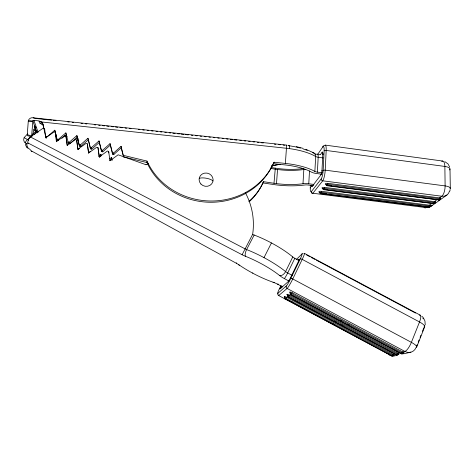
<?xml version="1.0" encoding="UTF-8"?>
<svg xmlns="http://www.w3.org/2000/svg" width="474" height="474" viewBox="0 0 474 474"><rect width="100%" height="100%" fill="white"/><g stroke="black" fill="none" stroke-linecap="round" stroke-linejoin="round"><path stroke-width="0.71" d="M320.531 193.143L320.637 193.593L429.112 207.209A0.806 0.705 46.6 0 0 429.859 206.557L429.865 206.332M319.654 192.527A0.812 0.747 38.2 0 0 320.4 193.392L428.881 207.061L429.432 205.159L432.341 203.056M327.024 185.109L327.119 185.743L439.274 199.975A0.835 0.729 46.2 0 0 440.032 199.305L440.085 199.044M311.448 185.121A3.194 0.646 -82.7 0 0 312.034 186.519L320.993 174.799A3.354 0.717 -82.5 0 0 321.976 170.557L322.812 154.121A3.33 0.705 -82.2 0 0 322.154 152.184L320.454 154.601M432.158 205.141A7.951 6.974 45.9 0 1 425.99 207.618L312.887 193.25A1.606 1.481 37.3 0 1 311.412 191.532L321.165 179.018A6.731 1.44 -82.5 0 0 323.144 170.498L324.133 150.809A6.666 1.41 -82.2 0 0 322.794 146.981A1.665 1.499 33.3 0 1 324.489 145.666A8.331 1.783 -82.1 0 1 326.189 150.442L325.217 170.16A8.413 1.819 -82.5 0 1 322.723 180.819L312.887 193.25A7.969 1.629 -82.7 0 1 311.667 192.557M322.51 172.814L317.39 172.145A4.248 1.458 3 0 1 314.866 171.416L315.678 156.503A5.007 3.828 -59.1 0 0 312.674 152.61M317.39 172.145L318.178 157.255A4.983 1.019 -82.3 0 0 317.23 154.334A9.255 3.419 2.8 0 1 313.835 153.588M311.412 191.532A6.375 1.292 -82.7 0 1 310.286 187.42L310.405 185.287M313.906 184.433L308.77 183.776L309.504 170.936M312.97 185.654L307.863 184.996A3.976 1.286 3.4 0 0 304.983 184.984A42.802 14.593 4 0 1 273.012 184.445L262.898 182.917L263.562 181.684L273.996 183.272A38.613 13.159 4 0 0 302.981 183.746L303.834 169.508A0.794 0.391 81.5 0 0 303.484 168.507A37.47 13.55 4 0 1 275.311 168.163L270.927 167.482M425.214 324.915L424.953 321.034L423.507 318.042M402.859 353.527A0.936 0.835 64.9 0 1 401.745 353.924L290.912 294.769L291.149 294.147A1.345 0.314 26.7 0 1 290.242 293.299A0.901 0.859 58.6 0 0 289.833 292.097M314.866 171.416A41.753 13.894 4.1 0 0 285.378 163.429L286.438 148.267A5.096 0.486 -83.8 0 0 286.16 145.275M276.496 183.622L277.533 169.508M31.248 136.642L27.693 135.754L27.261 134.663L28.256 121.516C28.239 118.95 30.851 117.315 33.21 117.801L286.272 145.08M273.996 183.272L275.311 168.163M28.452 120.562L32.86 121.036L31.64 135.973L27.261 134.663M287.979 296.185A1.315 0.302 26.7 0 1 287.463 295.527A1.315 0.302 26.7 0 1 288.832 295.966L397.218 353.942L397.929 354.671A0.918 0.824 65.3 0 1 396.827 355.056L288.068 296.997L288.251 296.493M35.088 130.291L35.378 128.11A0.936 0.907 5.2 0 1 35.858 127.423M32.161 136.157L34.922 126.819A0.954 0.693 -2.8 0 1 35.467 126.315L35.858 127.429L34.525 127.251M449.79 191.111L450.181 189.807M396.252 354.333L396.294 354.884M252.784 272.834L252.778 273.202M401.229 352.946L401.194 353.746M416.693 347.063L424.698 326.799M416.344 346.79L417.144 344.77M418.21 342.074L419.01 340.054M420.071 337.364L420.871 335.343M422.47 331.302L423.803 327.937M402.118 352.846L291.694 293.714A1.345 0.314 26.7 0 0 290.242 293.299A0.901 0.859 58.8 0 0 290.651 294.508M394.386 353.888L392.993 354.25L391.862 355.909L285.508 299.011L286.61 297.239L394.273 354.925M288.891 281.017L284.347 278.594A9.942 2.506 26.8 0 1 279.773 275.649A38.613 9.308 27.4 0 0 245.467 256.286A9.936 2.548 27.8 0 1 242.107 254.745L252.636 234.346A71.657 68.831 -0.6 0 0 245.473 192.924M285.591 298.472L285.372 299.159L285.081 298.946A0.871 0.83 60.3 0 1 284.684 297.725A0.871 0.83 60.1 0 0 284.293 296.564M285.099 298.247L284.684 297.725L392.585 355.115L393.177 355.767A0.901 0.812 65.7 0 1 392.093 356.152L278.694 295.557A1.718 1.641 59.2 0 1 277.93 293.258L286.29 286.018A7.193 0.711 -62.7 0 0 290.793 278.434L300.261 258.905A7.092 0.699 -62.5 0 0 301.695 254.265A1.778 1.677 48.4 0 1 303.105 253.359M282.261 286.249A1.689 0.403 26.8 0 0 281.242 286.1A3.407 0.32 -62.7 0 0 280.43 288.5L288.222 281.615A3.585 0.355 -62.6 0 0 290.461 277.841L298.365 261.541A3.543 0.35 -62.5 0 0 299.094 259.201L298.063 260.196M277.93 293.258A6.802 0.634 -62.7 0 1 279.565 288.429L280.833 285.828M252.636 234.346A4.467 1.274 27.7 0 0 254.165 235.033A43.276 11.619 27.3 0 1 292.772 256.932A4.467 1.256 26.6 0 0 294.828 258.283L287.677 272.941A5.338 0.492 -62.6 0 1 284.347 278.594M292.772 256.932L285.591 271.59A5.338 3.306 -52.1 0 1 279.773 275.649M264.006 257.631L271.442 242.949M254.165 235.033L246.616 249.567A5.368 1.985 -68.8 0 0 245.467 256.286M34.655 134.444L36.314 131.31L36.142 130.83L33.399 129.757M320.916 193.279L321.36 191.312L430.552 205.372M440.773 198.079L327.907 183.355L327.457 185.37L326.93 185.494A0.841 0.77 37.8 0 1 326.118 184.629A1.262 0.409 2.8 0 1 327.653 184.404L440.056 198.908M146.952 162.517A68.357 63.238 5.2 0 0 210.296 202.256A68.357 63.238 5.2 0 0 273.285 163.66L274.085 162.227L285.378 163.429M434.113 203.583L324.062 189.452L324.577 187.402L435.576 201.794M399.049 353.805L289.377 295.053L288.228 296.848L396.59 354.813L397.769 353.106L399.872 352.585M317.746 154.281L322.794 146.981M324.092 189.452L323.718 189.387M327.41 185.447L439.285 199.91M401.768 353.877L291.131 294.644L292.251 292.784L404.008 352.65M28.399 139.125L30.816 136.53M31.788 135.493L36.142 130.83M323.89 189.701L434.107 203.654A0.824 0.717 46.4 0 0 434.859 202.996L434.859 202.777M27.575 133.946L24.607 137.099A6.292 4.604 6.7 0 0 24.133 137.703A5.415 4.817 -10 0 0 25.015 142.721L27.32 139.403A4.539 1.061 32.5 0 0 28.665 140.037M296.155 259.681L301.695 254.265M76.895 135.582L77.244 137.193L69.666 143.812L68.44 143.515L68.037 141.933L69.269 142.23L76.895 135.582L79.134 144.623L80.367 144.925L87.945 138.26L90.232 147.319L91.464 147.615L98.995 140.944L101.329 150.009L102.562 150.311L110.045 143.628L112.569 154.222L113.796 154.518L113.653 153.001L121.089 146.306L123.596 156.9L146.881 162.546L146.934 161.077L123.518 155.395M113.796 154.518L121.184 147.858L121.089 146.306M98.995 140.944L101.537 151.544L102.763 151.846L110.199 145.192M87.945 138.26L90.504 148.872L91.731 149.168L99.22 142.526M77.244 137.193L79.472 146.193L80.698 146.49L88.229 139.86M323.286 157.937L318.178 157.255A4.219 1.535 2.9 0 1 315.678 156.503A41.445 14.593 4.1 0 0 286.438 148.267L41.647 121.978A4.509 3.982 -15.3 0 1 42.749 123.833L45.7 136.512L47.068 136.844L54.788 130.214L56.933 139.238L58.166 139.54L65.845 132.898L66.259 134.527L61.898 138.301M109.796 158.867L111.443 157.457L112.142 160.176M109.944 160.271L111.586 158.867L111.443 157.457M98.669 156.278L100.885 154.4L101.229 155.756M99.433 157.232L101.086 155.828L100.885 154.4M88.608 152.735L90.285 151.325M77.943 149.654L79.638 148.244M110.009 160.71L118.145 154.797L146.033 164.745M426.973 206.913L425.99 207.618A7.809 2.856 -82.9 0 1 424.129 207.334M436.856 199.815L434.492 201.509A0.806 0.302 -82.9 0 0 434.184 202.505A0.806 0.302 -82.9 0 1 433.87 203.5M430.884 206.415L446.964 194.992M282.593 286.853L278.06 284.43A9.273 2.186 27 0 0 273.065 282.214A40.089 10.031 27.4 0 1 239.435 265.15A9.166 2.169 27.8 0 0 236.485 263.348L31.017 150.696A4.414 0.984 32.1 0 0 27.99 147.971L26.159 143.504A4.55 1.037 32.4 0 0 28.067 143.367L27.889 142.929A5.267 1.659 -59.8 0 1 29.589 137.507A6.221 2.311 -36.3 0 1 30.377 136.933L43.3 128.087L44.615 128.555L45.682 137.75L54.101 131.938L55.286 132.365L56.4 141.578L64.772 135.748L65.957 136.174L67.349 145.554M290.923 294.769L290.657 294.567M288.097 297.02L287.819 296.801A0.883 0.847 59.6 0 1 287.41 295.551A0.883 0.847 59.3 0 0 287.013 294.372M428.573 207.28L428.277 206.954M401.525 353.669L402.71 351.933L404.849 351.406A9.385 8.384 63.4 0 0 416.077 347.466A9.356 2.186 24.3 0 0 411.391 342.352L292.76 278.961A1.819 0.456 26.6 0 0 290.793 278.434M403.51 353.835L410.875 352.188M290.669 294.496L291.131 294.644M280.152 164.235L271.561 165.841L280.021 164.294M287.831 296.73L288.228 296.848M397.473 354.623L397.929 354.671M392.733 355.719L393.177 355.767M391.571 355.98L391.773 355.352M285.105 298.881L285.478 298.993M397.846 354.676L397.893 354.676A1.345 0.598 18.7 0 0 398.077 354.321M393.1 355.778L393.142 355.773A1.321 0.581 18.9 0 0 393.319 355.429M28.256 121.516L32.747 121.587M51.601 120.165L35.431 118.429L33.21 117.801M53.07 120.325L56.015 120.639M67.776 121.907L69.245 122.067M72.184 122.381L73.654 122.541M81.007 123.329L82.476 123.489M85.421 123.803L86.89 123.963M94.243 124.757L95.712 124.911M98.651 125.231L100.121 125.385M102.325 125.628L104.535 125.865M106.739 126.102L108.943 126.339M111.147 126.576L113.351 126.813M115.561 127.05L117.765 127.287M119.969 127.524L122.174 127.761M125.118 128.075L126.588 128.235M129.526 128.555L130.996 128.709M138.349 129.503L139.818 129.657M142.757 129.977L144.232 130.137M147.171 130.451L148.64 130.611M151.579 130.925L153.055 131.085M155.993 131.399L157.463 131.559M160.402 131.873L161.871 132.033M164.816 132.347L166.285 132.507M169.224 132.827L170.693 132.981M172.903 133.218L175.107 133.455M177.312 133.692L179.516 133.929M180.985 134.089L183.93 134.409M185.399 134.563L188.338 134.883M191.277 135.197L192.752 135.357M195.691 135.671L197.16 135.831M200.099 136.145L201.569 136.305M204.513 136.619L205.983 136.779M208.921 137.099L210.391 137.253M213.336 137.573L214.805 137.727M217.744 138.047L219.213 138.201M222.158 138.521L223.627 138.681M226.566 138.995L228.035 139.155M230.24 139.392L232.45 139.629M234.654 139.866L236.858 140.103M239.797 140.417L241.272 140.577M244.211 140.891L245.68 141.051M248.619 141.37L250.088 141.525M253.033 141.845L254.502 141.999M257.441 142.319L258.911 142.473M261.121 142.715L263.325 142.952M274.351 144.137L275.821 144.297M278.759 144.611L280.229 144.771M283.174 145.085L284.643 145.245M32.842 121.03A0.907 0.806 3.4 0 1 33.921 120.349L39.176 120.929L39.84 122.926L42.779 123.246M273.302 163.666L284.833 164.893A37.665 12.531 4.1 0 1 311.353 172.05A8.502 2.921 3 0 0 316.389 173.496L321.485 174.159M323.594 189.594L323.612 189.505A0.824 0.758 38 0 1 322.83 188.646A1.238 0.397 3 0 1 324.334 188.427L434.859 202.605M429.865 206.184L321.123 192.32A1.215 0.385 3.1 0 0 319.707 192.474A1.215 0.385 3.1 0 0 320.199 192.971M321.265 193.125L323.469 193.404M324.933 193.593L326.396 193.777M377.695 200.306L379.164 200.496M328.488 185.358L327.024 185.168A1.262 0.409 2.8 0 1 326.118 184.629M329.951 185.547L331.421 185.737M325.182 189.357L327.374 189.636M34.128 126.143L35.467 126.315M442.829 161.065L325.312 145.121M318.694 154.53L320.151 154.725M327.196 185.701L326.918 185.612M64.772 135.327L66.236 135.558M65.856 136.583L67.32 136.808M76.101 138.177L78.293 138.521M270.672 168.471L275.056 169.153A38.317 13.817 4 0 0 303.834 169.508A7.898 2.696 3.3 0 1 305.659 169.337M77.339 139.836L78.797 140.061M110.045 143.628L112.421 152.705L113.653 153.001M296.291 146.62L302.886 148.303M78.003 149.351L76.628 139.978L75.443 139.557L67.124 145.405L65.957 136.174M88.656 153.155L87.305 143.788L86.114 143.367L77.843 149.233L76.628 139.978M99.309 156.959L97.976 147.598L96.791 147.177L88.567 153.055L87.305 143.788M109.962 160.757L108.653 151.407L107.468 150.987L99.285 156.882L97.976 147.598M305.878 149.292L313.806 152.883M444.813 161.616L448.019 163.915L449.684 167.032M393.195 355.405L392.472 355.056M397.953 354.303L397.218 353.942M402.894 353.154L402.148 352.786A1.392 0.308 24.6 0 1 402.947 353.456A1.375 0.61 18.5 0 0 403.013 353.171M30.377 136.933L245.088 248.862A4.503 1.185 27.8 0 0 246.616 249.567A43.638 10.813 27.4 0 1 285.591 271.59A4.509 1.167 26.7 0 0 287.677 272.941L292.239 275.376M27.889 142.929L242.107 254.745M420.189 315.127L304.385 253.347M306.589 254.965L309.854 256.701M311.157 257.4L315.068 259.485M316.371 260.179L415.473 313.047M294.828 258.283L299.39 260.718M24.133 137.703L28.624 140.103A0.948 0.693 6.7 0 1 28.416 139.137M340.64 320.614L341.944 321.313M347.803 324.447L349.107 325.14M334.502 321.088L335.805 321.787M341.659 324.915L342.963 325.614M291.421 301.66L292.725 302.359M333.056 323.938L334.354 324.631M421.872 316.253L423.246 317.657M32.86 121.036L34.922 126.819M35.378 128.11L37.096 132.933M33.915 120.36L38.116 132.299M45.7 136.512L46.233 138.13L45.741 136.026M42.749 123.833L43.294 125.509A4.485 3.958 -15.4 0 0 42.198 123.667M56.933 139.238L57.401 140.837L55.76 133.929M54.788 130.214L55.268 131.861M58.166 139.54L58.474 140.6M121.184 147.858L123.596 156.9M111.586 158.867L111.929 160.218M69.269 142.23L69.666 143.812M65.845 132.898L68.44 143.515M43.46 126.214L43.786 127.613M79.134 144.623L79.472 146.193M80.367 144.925L80.698 146.49M90.232 147.319L90.504 148.872M91.464 147.615L91.731 149.168M101.329 150.009L101.537 151.544M102.562 150.311L102.763 151.846M55.76 133.994L56.702 141.75M45.883 136.542L46.049 137.952M108.653 151.407L108.819 152.924M112.421 152.705L112.569 154.222M450.004 168.969L450.3 188.32M287.872 145.607A36.492 13.065 4.1 0 1 300.492 148.107M303.111 148.901A36.492 13.065 4.1 0 1 307.288 150.448M288.749 145.719A5.096 0.83 -82.3 0 1 289.454 148.629M39.111 121.249A4.515 3.608 -10.8 0 1 41.54 122.073M39.093 121.344A4.527 3.502 -9.7 0 1 41.493 122.114M274.061 162.221A68.748 63.54 5.3 0 1 210.729 201.006A68.748 63.54 5.3 0 1 147.011 161.047M262.88 182.905A63.883 59.214 25.1 0 1 249.851 201.136M302.981 183.746A7.957 2.566 3.4 0 1 308.77 183.776M263.544 181.678A64.227 59.481 25.1 0 1 248.838 201.432M39.881 123.246A4.165 2.536 60.5 0 1 41.718 124.52M285.105 297.512A2.157 0.492 26.8 0 1 284.406 296.517A2.157 0.492 26.8 0 1 286.61 297.239M287.955 295.426A2.198 0.51 26.7 0 1 287.102 294.33A2.198 0.51 26.7 0 1 289.377 295.053M290.787 293.181A2.24 0.527 26.6 0 1 289.928 292.055A2.24 0.527 26.6 0 1 292.251 292.784M402.947 353.456A1.392 0.308 24.6 0 1 402.047 353.379M286.29 286.018A1.819 1.736 56.7 0 0 287.108 288.447L404.849 351.406A9.03 2.601 -64.1 0 0 411.391 342.352L419.526 321.97A8.893 2.548 -63.5 0 0 419.626 315.068M278.434 295.018A8.502 0.812 -62.7 0 0 278.694 295.557L287.108 288.447A8.994 0.912 -62.7 0 0 292.76 278.961L302.222 259.379A8.864 0.895 -62.5 0 0 304.118 253.454M397.36 354.919A8.846 7.963 64.6 0 1 389.77 354.99A8.538 2.311 -64.2 0 1 388.692 353.723M300.261 258.905A1.795 0.504 26.4 0 1 302.222 259.379L419.526 321.97A9.249 2.406 23.8 0 1 424.064 327.261A9.237 8.23 60.6 0 0 424.574 325.383M279.95 289.004A1.683 0.397 26.9 0 1 279.565 288.429M288.222 281.615A1.807 1.724 55.4 0 1 289.407 280.709M280.43 288.5A1.712 1.641 57.5 0 1 281.811 287.611M299.1 260.706A1.778 1.683 49.5 0 1 299.094 259.201M298.821 262.27A1.783 0.492 26.5 0 1 298.365 261.541M290.852 278.475A1.801 0.456 26.6 0 1 290.461 277.841M419.964 315.471A9.237 8.23 60.6 0 1 420.515 315.844M422.879 318.279A9.237 8.23 60.6 0 1 423.246 318.86M404.02 352.792A2.453 0.397 14.1 0 1 403.57 352.899M402.853 352.508A2.121 0.403 15 0 1 402.651 352.472M399.067 353.954A2.406 0.385 14.2 0 1 398.634 354.054M397.923 353.663A2.08 0.391 15.1 0 1 397.55 353.598M394.285 355.073A2.358 0.367 14.3 0 1 393.882 355.162M393.171 354.777A2.038 0.379 15.2 0 1 392.81 354.712M397.2 354.795A1.345 0.598 18.7 0 1 396.945 354.753M274.665 282.545A5.113 2.459 -71.9 0 1 273.065 282.214M146.045 164.762A71.657 68.831 -0.6 0 1 148.463 163.489M27.901 148.125A3.478 1.736 31.3 0 1 26.568 147.064M26.165 143.361A3.478 2.293 59.7 0 1 25.086 142.585M31.912 151.449A5.119 1.558 -59.7 0 1 31.183 151.111M278.06 284.43A5.119 0.45 -62.6 0 1 277.995 283.837M239.435 265.15A5.072 2.145 -55.9 0 1 238.446 264.35M236.485 263.348A5.084 0.302 -61.6 0 1 236.526 262.809M26.787 147.017A5.333 4.752 -10.3 0 1 25.495 143.93M429.183 206.083A1.226 0.361 0.5 0 1 429.948 206.415A1.226 0.361 0.5 0 1 429.243 206.747M323.464 189.126A1.238 0.397 3 0 1 322.871 188.605M434.184 202.505A1.244 0.373 0.3 0 1 434.948 202.89A1.244 0.373 0.3 0 1 433.965 203.21M433.55 203.731A0.806 0.302 -83 0 1 433.236 203.299M449.417 191.146A8.39 7.276 45.2 0 1 441.833 196.236L439.676 197.788A0.824 0.314 -82.8 0 0 439.357 198.802A0.818 0.314 -82.8 0 1 439.037 199.821M439.357 198.802A1.268 0.385 0.1 0 1 440.127 199.198A1.268 0.385 0.1 0 1 439.114 199.53M440.162 199.062A1.25 0.433 -10.7 0 1 439.588 199.507M429.977 206.326A1.203 0.409 -10.3 0 1 429.45 206.741M326.29 184.534A2.097 0.687 2.8 0 1 325.442 183.645A2.097 0.687 2.8 0 1 327.907 183.355M321.165 179.018A1.695 1.552 36.7 0 0 322.723 180.819L441.833 196.236A8.236 3.176 -82.4 0 0 445.116 185.909L444.867 166.439A8.165 3.111 -81.7 0 0 441.697 161.338M319.713 192.379A2.026 0.64 3.1 0 1 319.026 191.555A2.026 0.64 3.1 0 1 321.36 191.312M323.007 188.539A2.062 0.664 3 0 1 322.166 187.68A2.062 0.664 3 0 1 324.577 187.402M324.133 150.809A1.689 0.622 2.6 0 1 326.189 150.442L444.867 166.439A8.443 2.856 -0.6 0 1 449.53 169.97M323.144 170.498A1.706 0.587 2.8 0 1 325.217 170.16L445.116 185.909A8.526 2.684 -0.2 0 1 450.01 189.061M310.743 187.935A1.588 0.51 3.3 0 1 310.286 187.42M322.995 153.695A1.665 1.505 33.7 0 1 322.154 152.184M323.179 154.69A1.677 0.61 2.7 0 1 322.812 154.121M322.35 171.102A1.695 0.581 2.8 0 1 321.976 170.557M320.993 174.799A1.683 1.541 36.1 0 1 321.775 173.591M312.034 186.519A1.606 1.475 36.6 0 1 313.101 185.239M440.82 198.197A2.252 0.504 -9.8 0 1 440.287 198.636M439.7 198.541A1.943 0.492 -9.2 0 1 439.333 198.642M435.63 201.918A2.21 0.486 -9.7 0 1 435.114 202.327M430.611 205.509A2.169 0.468 -9.5 0 1 430.119 205.9M429.539 205.805A1.872 0.462 -8.9 0 1 429.314 205.87M313.427 185.085A1.594 0.326 -82.7 0 1 313.403 184.955M439.404 199.459A1.286 0.652 -8.2 0 1 439.208 199.518M438.705 200.052A0.818 0.314 -82.8 0 1 438.379 199.619M199.193 178.366A7.791 2.506 10 0 1 206.51 178.283A7.791 2.506 10 0 1 213.016 180.961M434.753 203.032A1.226 0.421 -10.5 0 0 434.984 202.759A1.221 0.421 -10.5 0 1 434.735 203.032M200.917 184.031A7.033 6.642 15.2 0 0 212.779 181.903A7.033 6.642 15.2 0 0 204.614 173.129A7.033 6.642 15.2 0 0 200.917 184.031"/></g></svg>
